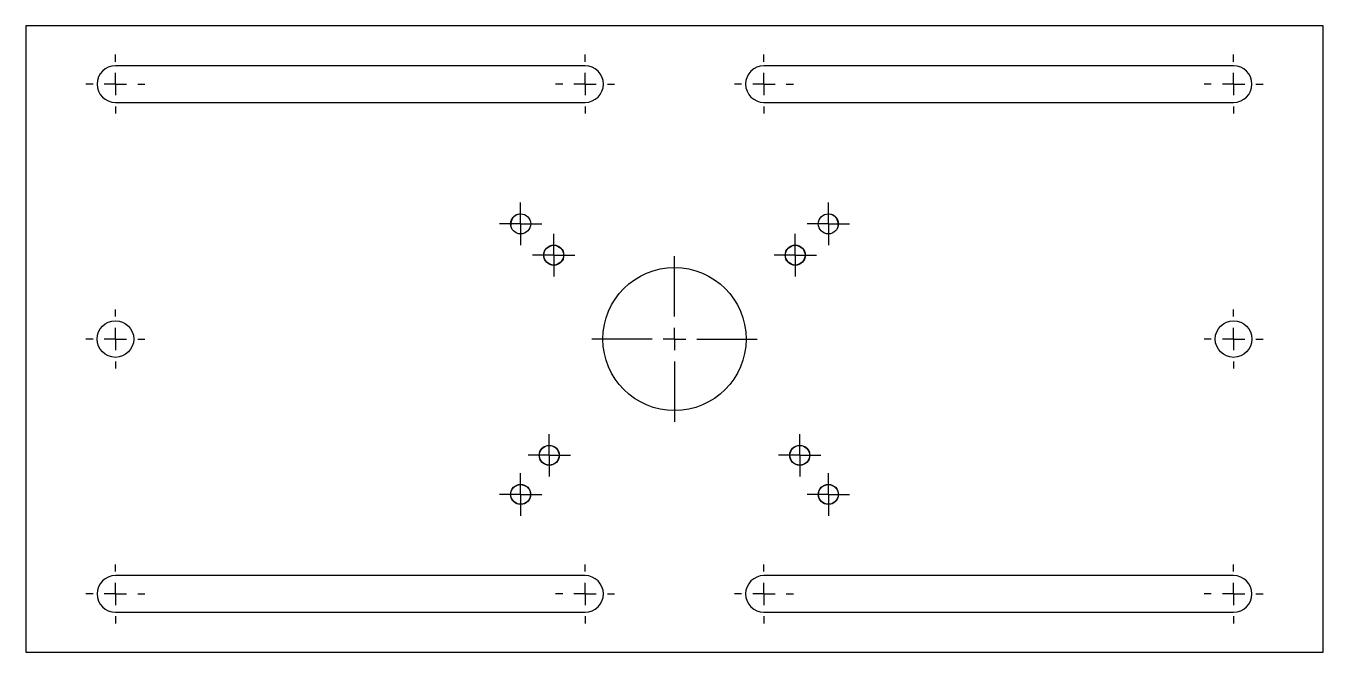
# Paper-space layout 'SW_SW_Model_1_2' of a CAD drawing. Header units: millimetres. Extents: x 3 to 293, y 22 to 162.
import ezdxf

# ---------------------------------------------------------------- set-up
doc = ezdxf.new("R2010")
doc.units = ezdxf.units.MM
doc.layers.add('DRILL', color=179, linetype='Continuous')
doc.layers.add('MILL', color=179, linetype='Continuous')

# ---------------------------------------------------------------- blocks, each defined once
blk = doc.blocks.new('SW_CENTERMARKSYMBOL_0')
at = {"layer": 'DRILL'}
for p, q in [((0, 2000), (0, 7400)), ((-2000, 0), (-7400, 0)), ((0, 0), (-1000, 0)), ((0, 0), (0, 1000)), ((0, 0), (0, -1000)), ((0, 0), (1000, 0)), ((2000, 0), (7400, 0)), ((0, -2000), (0, -7400))]:
    blk.add_line(p, q, dxfattribs=at)
blk = doc.blocks.new('SW_CENTERMARKSYMBOL_3')
at = {"layer": 'DRILL'}
for p, q in [((0, 1000), (0, 1900)), ((-1000, 0), (-1900, 0)), ((0, 0), (-1000, 0)), ((0, 0), (0, 1000)), ((0, 0), (0, -1000)), ((0, 0), (1000, 0)), ((1000, 0), (1900, 0)), ((0, -1000), (0, -1900))]:
    blk.add_line(p, q, dxfattribs=at)
blk = doc.blocks.new('SW_CENTERMARKSYMBOL_1')
at = {"layer": 'DRILL'}
for p, q in [((0, 1000), (0, 1900)), ((-1000, 0), (-1900, 0)), ((0, 0), (-1000, 0)), ((0, 0), (0, 1000)), ((0, 0), (0, -1000)), ((0, 0), (1000, 0)), ((1000, 0), (1900, 0)), ((0, -1000), (0, -1900))]:
    blk.add_line(p, q, dxfattribs=at)
blk = doc.blocks.new('SW_CENTERMARKSYMBOL_16')
at = {"layer": 'DRILL'}
for p, q in [((0, 2000), (0, 2640)), ((-2000, 0), (-2640, 0)), ((0, 0), (-1000, 0)), ((0, 0), (0, 1000)), ((0, 0), (0, -1000)), ((0, 0), (1000, 0)), ((2000, 0), (2640, 0)), ((0, -2000), (0, -2640))]:
    blk.add_line(p, q, dxfattribs=at)
blk = doc.blocks.new('SW_CENTERMARKSYMBOL_2')
at = {"layer": 'DRILL'}
for p, q in [((0, 1000), (0, 1900)), ((-1000, 0), (-1900, 0)), ((0, 0), (-1000, 0)), ((0, 0), (0, 1000)), ((0, 0), (0, -1000)), ((0, 0), (1000, 0)), ((1000, 0), (1900, 0)), ((0, -1000), (0, -1900))]:
    blk.add_line(p, q, dxfattribs=at)
blk = doc.blocks.new('SW_CENTERMARKSYMBOL_18')
at = {"layer": 'DRILL'}
for p, q in [((0, 2000), (0, 2640)), ((-2000, 0), (-2640, 0)), ((0, 0), (-1000, 0)), ((0, 0), (0, 1000)), ((0, 0), (0, -1000)), ((0, 0), (1000, 0)), ((2000, 0), (2640, 0)), ((0, -2000), (0, -2640))]:
    blk.add_line(p, q, dxfattribs=at)
blk = doc.blocks.new('SW_CENTERMARKSYMBOL_17')
at = {"layer": 'DRILL'}
for p, q in [((0, 2000), (0, 2640)), ((-2000, 0), (-2640, 0)), ((0, 0), (-1000, 0)), ((0, 0), (0, 1000)), ((0, 0), (0, -1000)), ((0, 0), (1000, 0)), ((2000, 0), (2640, 0)), ((0, -2000), (0, -2640))]:
    blk.add_line(p, q, dxfattribs=at)
blk = doc.blocks.new('SW_CENTERMARKSYMBOL_8')
at = {"layer": 'DRILL'}
for p, q in [((0, 2000), (0, 2640)), ((-2000, 0), (-2640, 0)), ((0, 0), (-1000, 0)), ((0, 0), (0, 1000)), ((0, 0), (0, -1000)), ((0, 0), (1000, 0)), ((2000, 0), (2640, 0)), ((0, -2000), (0, -2640))]:
    blk.add_line(p, q, dxfattribs=at)
blk = doc.blocks.new('SW_CENTERMARKSYMBOL_7')
at = {"layer": 'DRILL'}
for p, q in [((0, 2000), (0, 2640)), ((-2000, 0), (-2640, 0)), ((0, 0), (-1000, 0)), ((0, 0), (0, 1000)), ((0, 0), (0, -1000)), ((0, 0), (1000, 0)), ((2000, 0), (2640, 0)), ((0, -2000), (0, -2640))]:
    blk.add_line(p, q, dxfattribs=at)
blk = doc.blocks.new('SW_CENTERMARKSYMBOL_6')
at = {"layer": 'DRILL'}
for p, q in [((0, 2000), (0, 2640)), ((-2000, 0), (-2640, 0)), ((0, 0), (-1000, 0)), ((0, 0), (0, 1000)), ((0, 0), (0, -1000)), ((0, 0), (1000, 0)), ((2000, 0), (2640, 0)), ((0, -2000), (0, -2640))]:
    blk.add_line(p, q, dxfattribs=at)
blk = doc.blocks.new('SW_CENTERMARKSYMBOL_15')
at = {"layer": 'DRILL'}
for p, q in [((0, 2000), (0, 2640)), ((-2000, 0), (-2640, 0)), ((0, 0), (-1000, 0)), ((0, 0), (0, 1000)), ((0, 0), (0, -1000)), ((0, 0), (1000, 0)), ((2000, 0), (2640, 0)), ((0, -2000), (0, -2640))]:
    blk.add_line(p, q, dxfattribs=at)
blk = doc.blocks.new('SW_CENTERMARKSYMBOL_9')
at = {"layer": 'DRILL'}
for p, q in [((0, 2000), (0, 2640)), ((-2000, 0), (-2640, 0)), ((0, 0), (-1000, 0)), ((0, 0), (0, 1000)), ((0, 0), (0, -1000)), ((0, 0), (1000, 0)), ((2000, 0), (2640, 0)), ((0, -2000), (0, -2640))]:
    blk.add_line(p, q, dxfattribs=at)
blk = doc.blocks.new('SW_CENTERMARKSYMBOL_12')
at = {"layer": 'DRILL'}
for p, q in [((0, 1000), (0, 1900)), ((-1000, 0), (-1900, 0)), ((0, 0), (-1000, 0)), ((0, 0), (0, 1000)), ((0, 0), (0, -1000)), ((0, 0), (1000, 0)), ((1000, 0), (1900, 0)), ((0, -1000), (0, -1900))]:
    blk.add_line(p, q, dxfattribs=at)
blk = doc.blocks.new('SW_CENTERMARKSYMBOL_11')
at = {"layer": 'DRILL'}
for p, q in [((0, 1000), (0, 1900)), ((-1000, 0), (-1900, 0)), ((0, 0), (-1000, 0)), ((0, 0), (0, 1000)), ((0, 0), (0, -1000)), ((0, 0), (1000, 0)), ((1000, 0), (1900, 0)), ((0, -1000), (0, -1900))]:
    blk.add_line(p, q, dxfattribs=at)
blk = doc.blocks.new('SW_CENTERMARKSYMBOL_5')
at = {"layer": 'DRILL'}
for p, q in [((0, 2000), (0, 2640)), ((-2000, 0), (-2640, 0)), ((0, 0), (-1000, 0)), ((0, 0), (0, 1000)), ((0, 0), (0, -1000)), ((0, 0), (1000, 0)), ((2000, 0), (2640, 0)), ((0, -2000), (0, -2640))]:
    blk.add_line(p, q, dxfattribs=at)
blk = doc.blocks.new('SW_CENTERMARKSYMBOL_10')
at = {"layer": 'DRILL'}
for p, q in [((0, 1000), (0, 1900)), ((-1000, 0), (-1900, 0)), ((0, 0), (-1000, 0)), ((0, 0), (0, 1000)), ((0, 0), (0, -1000)), ((0, 0), (1000, 0)), ((1000, 0), (1900, 0)), ((0, -1000), (0, -1900))]:
    blk.add_line(p, q, dxfattribs=at)
blk = doc.blocks.new('SW_CENTERMARKSYMBOL_4')
at = {"layer": 'DRILL'}
for p, q in [((0, 1000), (0, 1900)), ((-1000, 0), (-1900, 0)), ((0, 0), (-1000, 0)), ((0, 0), (0, 1000)), ((0, 0), (0, -1000)), ((0, 0), (1000, 0)), ((1000, 0), (1900, 0)), ((0, -1000), (0, -1900))]:
    blk.add_line(p, q, dxfattribs=at)
blk = doc.blocks.new('SW_CENTERMARKSYMBOL_13')
at = {"layer": 'DRILL'}
for p, q in [((0, 1000), (0, 1900)), ((-1000, 0), (-1900, 0)), ((0, 0), (-1000, 0)), ((0, 0), (0, 1000)), ((0, 0), (0, -1000)), ((0, 0), (1000, 0)), ((1000, 0), (1900, 0)), ((0, -1000), (0, -1900))]:
    blk.add_line(p, q, dxfattribs=at)
blk = doc.blocks.new('SW_CENTERMARKSYMBOL_14')
at = {"layer": 'DRILL'}
for p, q in [((0, 2000), (0, 2640)), ((-2000, 0), (-2640, 0)), ((0, 0), (-1000, 0)), ((0, 0), (0, 1000)), ((0, 0), (0, -1000)), ((0, 0), (1000, 0)), ((2000, 0), (2640, 0)), ((0, -2000), (0, -2640))]:
    blk.add_line(p, q, dxfattribs=at)

psp = doc.layouts.new('SW_SW_Model_1_2')

# ---------------------------------------------------------------- linework, layer by layer
at = {"layer": 'DRILL', "color": 7, "linetype": 'Continuous', "lineweight": 25}
for centre, radius in [((113.7, 117.48), 2.25), ((113.7, 117.48), 2.25), ((182.5, 117.48), 2.25), ((182.5, 117.48), 2.25), ((121.1, 110.48), 2.25), ((121.1, 110.48), 2.2), ((175.1, 110.48), 2.25), ((175.1, 110.48), 2.2), ((148.1, 91.73), 16), ((23.1, 91.73), 4.1), ((273.1, 91.73), 4.1), ((120.1, 65.73), 2.25), ((120.1, 65.73), 2.2), ((176.1, 65.73), 2.25), ((176.1, 65.73), 2.2), ((113.7, 56.98), 2.25), ((113.7, 56.98), 2.25), ((113.7, 56.98), 2.2), ((182.5, 56.98), 2.25), ((182.5, 56.98), 2.25), ((182.5, 56.98), 2.2)]:
    psp.add_circle(centre, radius, dxfattribs=at)
for centre, radius, start, end in [((23.1, 148.73), 4.1, 90, 270), ((128.1, 148.73), 4.1, 270, 90), ((168.1, 148.73), 4.1, 90, 270), ((273.1, 148.73), 4.1, 270, 90), ((113.7, 117.48), 2.2, 96.2014, 190.1655), ((182.5, 117.48), 2.2, 349.8345, 83.7986), ((23.1, 34.73), 4.1, 90, 270), ((128.1, 34.73), 4.1, 270, 90), ((168.1, 34.73), 4.1, 90, 270), ((273.1, 34.73), 4.1, 270, 90)]:
    psp.add_arc(centre, radius, start, end, dxfattribs=at)
at = {"layer": 'MILL', "color": 7, "linetype": 'Continuous', "lineweight": 25}
for p, q in [((3.1, 161.73), (3.1, 21.73)), ((293.1, 161.73), (3.1, 161.73)), ((293.1, 21.73), (293.1, 161.73)), ((128.1, 152.83), (23.1, 152.83)), ((273.1, 152.83), (168.1, 152.83)), ((23.1, 144.63), (128.1, 144.63)), ((168.1, 144.63), (273.1, 144.63)), ((128.1, 38.83), (23.1, 38.83)), ((273.1, 38.83), (168.1, 38.83)), ((23.1, 30.63), (128.1, 30.63)), ((168.1, 30.63), (273.1, 30.63)), ((3.1, 21.73), (293.1, 21.73))]:
    psp.add_line(p, q, dxfattribs=at)

# ---------------------------------------------------------------- block references
at = {"color": 7, "linetype": 'Continuous', "xscale": 0.0025, "yscale": 0.0025, "zscale": 0.0025}
for name, p in [('SW_CENTERMARKSYMBOL_6', (23.1, 148.73)), ('SW_CENTERMARKSYMBOL_5', (128.1, 148.73)), ('SW_CENTERMARKSYMBOL_7', (168.1, 148.73)), ('SW_CENTERMARKSYMBOL_8', (273.1, 148.73)), ('SW_CENTERMARKSYMBOL_4', (113.7, 117.48)), ('SW_CENTERMARKSYMBOL_2', (182.5, 117.48)), ('SW_CENTERMARKSYMBOL_3', (121.1, 110.48)), ('SW_CENTERMARKSYMBOL_1', (175.1, 110.48)), ('SW_CENTERMARKSYMBOL_0', (148.1, 91.73)), ('SW_CENTERMARKSYMBOL_18', (23.1, 91.73)), ('SW_CENTERMARKSYMBOL_9', (273.1, 91.73)), ('SW_CENTERMARKSYMBOL_11', (120.1, 65.73)), ('SW_CENTERMARKSYMBOL_12', (176.1, 65.73)), ('SW_CENTERMARKSYMBOL_10', (113.7, 56.98)), ('SW_CENTERMARKSYMBOL_13', (182.5, 56.98)), ('SW_CENTERMARKSYMBOL_17', (23.1, 34.73)), ('SW_CENTERMARKSYMBOL_16', (128.1, 34.73)), ('SW_CENTERMARKSYMBOL_14', (168.1, 34.73)), ('SW_CENTERMARKSYMBOL_15', (273.1, 34.73))]:
    psp.add_blockref(name, p, dxfattribs=at)

doc.saveas('drawing.dxf')
